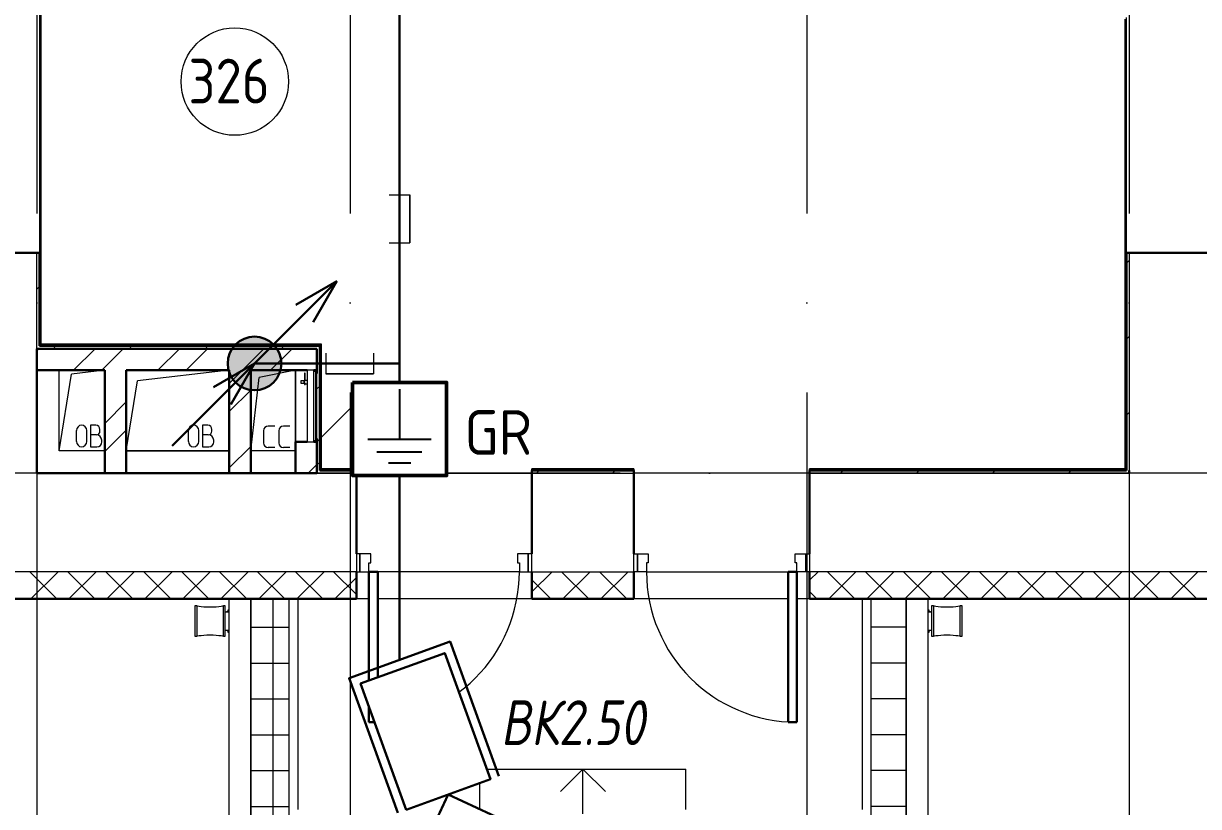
# Model space of a CAD drawing. Header units: millimetres. Extents: x -495897 to 1376592, y -28539 to 470976.
# Drawn here: x 274066 to 280626, y 372674 to 377046 of the extents above; entities that cross this region are included whole.
import ezdxf
from ezdxf import colors
from ezdxf.entities.mleader import LeaderData, LeaderLine
from ezdxf.enums import TextEntityAlignment as Align
from ezdxf.math import Vec2, Vec3

# ---------------------------------------------------------------- set-up
doc = ezdxf.new("R2010")
doc.units = ezdxf.units.MM
doc.set_wipeout_variables(frame=1)
doc.linetypes.add('ADSK_Линия сетки', pattern=[25, 20, -2.5, 0, -2.5])
for name, color, linetype, lineweight in [('Provodka', 151, 'Continuous', 30), ('RC-Видеонаблюдение', 5, 'Continuous', 30), ('RC-Выноски', 7, 'Continuous', 0), ('RC-Линии_связи-Адресные', 5, 'Continuous', 30), ('Двери', 252, 'Continuous', 9), ('Крыша', 7, 'Continuous', 9), ('Крыша штриховка', 7, 'Continuous', 9), ('Лестницы', 252, 'Continuous', 9), ('Линии', 7, 'Continuous', 9), ('Марки помещений', 252, 'Continuous', 20), ('НО ВН - ВК', 164, 'Continuous', 50), ('Обобщенные модели', 252, 'Continuous', 18), ('Оборудование', 8, 'Continuous', 18), ('Ограждение', 252, 'Continuous', 9), ('Оси', 252, 'Continuous', 9), ('Перекрытие', 252, 'Continuous', 18), ('Стены внутренние', 7, 'Continuous', 18), ('Стены наружные', 7, 'Continuous', 18), ('Стены штриховка', 7, 'Continuous', 9), ('Стрелки вверх', 7, 'Continuous', 18)]:
    doc.layers.add(name, color=color, linetype=linetype, lineweight=lineweight)
doc.layers.add('RC-Позиционные_обозначения', color=7, linetype='Continuous')
doc.styles.add('GOST Common_2', font='', dxfattribs={"width": 0.9, "height": 250})
doc.styles.add('ISOCPEUR', font='isocpeur.ttf', dxfattribs={"width": 0.9, "height": 350})
doc.styles.add('Mipgost_5', font='', dxfattribs={"height": 250})
doc.styles.add('RubezhCAD', font='', dxfattribs={"oblique": 10})
doc.styles.get("Standard").update_dxf_attribs({"font": ''})
doc.styles.get('GOST Common_2').set_extended_font_data('GOST type B')
doc.styles.get('Mipgost_5').set_extended_font_data('Mipgost')
doc.styles.get('RubezhCAD').set_extended_font_data('GOST type A')
doc.styles.get('Standard').set_extended_font_data('GOST type B')

# ---------------------------------------------------------------- blocks, each defined once
blk = doc.blocks.new('RC-UGO-CAM-03')
blk.add_attdef('PSTN', text='', height=2.5).set_placement((4.626, 3.284), align=Align.BOTTOM_LEFT)
blk.add_wipeout([(3.743, 0), (6.243, 2.499), (6.243, -2.499)])
blk.add_line((6.243, 2.499), (6.243, -2.499))
blk.add_wipeout([(-3.743, -2.499), (-3.741, 2.497), (3.743, 2.499), (3.743, -2.499)])
for q in [(6.243, 2.499), (6.243, -2.499)]:
    blk.add_line((3.743, 0), q)
blk.add_lwpolyline([(3.743, 2.999), (-4.243, 2.999), (-4.243, -2.999), (3.743, -2.999)])
blk.add_lwpolyline([(3.743, -2.499), (3.743, 2.499), (-3.743, 2.499), (-3.743, -2.499), (3.743, -2.499)], close=True)
blk = doc.blocks.new('*U991')
at = {"layer": 'Provodka'}
h = blk.add_hatch(color=256, dxfattribs=at)
h.paths.add_polyline_path([(150, 0, 0.198912), (106.1, 106.1), (0, 0), (-75, -129.9, 0.57735)])
h.paths.add_polyline_path([(0, 0), (-106.1, -106.1, 0.065543), (-75, -129.9)])
h.paths.add_polyline_path([(0, 0), (-129.9, -75, 0.065543), (-106.1, -106.1)])
h.paths.add_polyline_path([(106.1, 106.1, 0.668179), (-150, 0, 0.131652), (-129.9, -75), (0, 0)])
at = {"layer": 'Provodka', "color": 1}
for p, q in [((0, 0), (459.6, 459.6)), ((459.6, 459.6), (230.4, 327.3)), ((459.6, 459.6), (327.3, 230.4)), ((-459.6, -459.6), (0, 0)), ((0, 0), (-229.3, -132.4)), ((0, 0), (-132.4, -229.3))]:
    blk.add_line(p, q, dxfattribs=at)
at = {"layer": 'Provodka'}
blk.add_circle((0, 0), 150, dxfattribs=at)
blk = doc.blocks.new('3 этаж')
at = {"color": 251, "lineweight": 18, "true_color": 0x636466}
for p, q in [((276340.8, 14711.6), (276137.5, 14669.8)), ((276340.8, 14711.6), (276340.8, 14311.6)), ((276090.8, 14261.6), (276137.5, 14669.8)), ((276162.3, 14373.6), (276162.3, 14305.8)), ((276225, 14399.7), (276188.4, 14399.7)), ((276247.3, 14373.6), (276247.3, 14305.8)), ((276310, 14399.7), (276273.4, 14399.7)), ((276340.8, 14261.6), (276090.8, 14261.6)), ((276225, 14279.7), (276188.4, 14279.7)), ((276310, 14279.7), (276273.4, 14279.7))]:
    blk.add_line(p, q, dxfattribs=at)
for centre, start, end in [((276188.4, 14373.6), 90, 180), ((276273.4, 14373.6), 90, 180), ((276188.4, 14305.8), 180, 270), ((276273.4, 14305.8), 180, 270)]:
    blk.add_arc(centre, 26.1, start, end, dxfattribs=at)
at = {"layer": 'Двери', "color": 251, "true_color": 0x636466}
for p, q in [((276700.8, 13686.6), (276680.8, 13686.6)), ((276680.8, 13686.6), (276680.8, 13586.6)), ((276700.8, 13686.6), (276700.8, 13586.6)), ((276760.8, 13686.6), (276700.8, 13686.6)), ((276700.8, 13586.6), (276700.8, 13686.6)), ((276760.8, 13636.6), (276760.8, 13686.6)), ((277640.8, 13686.6), (277580.8, 13686.6)), ((277580.8, 13686.6), (277580.8, 13636.6)), ((277640.8, 13586.6), (277640.8, 13686.6)), ((277640.8, 13686.6), (277640.8, 13586.6)), ((277660.8, 13686.6), (277640.8, 13686.6)), ((277660.8, 13586.6), (277660.8, 13686.6)), ((278230.8, 13686.6), (278250.8, 13686.6)), ((278230.8, 13586.6), (278230.8, 13686.6)), ((278250.8, 13586.6), (278250.8, 13686.6)), ((278250.8, 13686.6), (278310.8, 13686.6)), ((278250.8, 13686.6), (278250.8, 13586.6)), ((278310.8, 13686.6), (278310.8, 13636.6)), ((279130.8, 13686.6), (279190.8, 13686.6)), ((279130.8, 13636.6), (279130.8, 13686.6)), ((279190.8, 13686.6), (279190.8, 13586.6)), ((279190.8, 13586.6), (279190.8, 13686.6)), ((279190.8, 13686.6), (279210.8, 13686.6)), ((279210.8, 13686.6), (279210.8, 13586.6)), ((276680.8, 13586.6), (276700.8, 13586.6)), ((276700.8, 13586.6), (276750.8, 13586.6)), ((276750.8, 13586.6), (276750.8, 13636.6)), ((276750.8, 13636.6), (276760.8, 13636.6)), ((277580.8, 13636.6), (277590.8, 13636.6)), ((277590.8, 13636.6), (277590.8, 13586.6)), ((277590.8, 13586.6), (277640.8, 13586.6)), ((277640.8, 13586.6), (277660.8, 13586.6)), ((278250.8, 13586.6), (278230.8, 13586.6)), ((278300.8, 13586.6), (278250.8, 13586.6)), ((278300.8, 13636.6), (278300.8, 13586.6)), ((278310.8, 13636.6), (278300.8, 13636.6)), ((279140.8, 13636.6), (279130.8, 13636.6)), ((279140.8, 13586.6), (279140.8, 13636.6)), ((279190.8, 13586.6), (279140.8, 13586.6)), ((279210.8, 13586.6), (279190.8, 13586.6))]:
    blk.add_line(p, q, dxfattribs=at)
at = {"layer": 'Двери', "color": 251, "lineweight": 30, "true_color": 0x636466}
for p, q in [((276800.8, 13586.6), (276750.8, 13586.6)), ((276750.8, 13586.6), (276750.8, 12746.6)), ((276800.8, 12746.6), (276800.8, 13586.6)), ((279090.8, 12746.6), (279090.8, 13586.6)), ((279090.8, 13586.6), (279140.8, 13586.6)), ((279140.8, 13586.6), (279140.8, 12746.6)), ((276750.8, 12746.6), (276800.8, 12746.6)), ((279140.8, 12746.6), (279090.8, 12746.6))]:
    blk.add_line(p, q, dxfattribs=at)
at = {"layer": 'Двери', "color": 251, "true_color": 0x636466}
for centre, start, end in [((276750.8, 13586.6), 270, 0), ((279140.8, 13586.6), 180, 270)]:
    blk.add_arc(centre, 840, start, end, dxfattribs=at)
at = {"layer": 'Крыша', "color": 251, "true_color": 0x636466}
for p, q in [((275968.8, 13434.6), (275968.8, 6351.2)), ((275970.8, 6351.2), (275970.8, 13434.6)), ((276091.8, 6351.2), (276091.8, 13434.6)), ((276093.8, 6351.2), (276093.8, 13434.6)), ((279747.8, 13434.6), (279747.8, 2738.6)), ((279749.8, 13434.6), (279749.8, 2740.6)), ((279870.8, 13434.6), (279870.8, 2861.6)), ((279872.8, 2863.6), (279872.8, 13434.6))]:
    blk.add_line(p, q, dxfattribs=at)
at = {"layer": 'Крыша штриховка', "color": 251, "linetype": 'Continuous', "true_color": 0x636466}
for p, q in [((276213.9, 13434.6), (276213.9, 6306.2)), ((276093.8, 13276.3), (276305.8, 13276.3)), ((279747.8, 13276.3), (279555.8, 13276.3)), ((276093.8, 13076.3), (276305.8, 13076.3)), ((279747.8, 13076.3), (279555.8, 13076.3)), ((276093.8, 12876.3), (276305.8, 12876.3)), ((279747.8, 12876.3), (279555.8, 12876.3)), ((276093.8, 12676.3), (276305.8, 12676.3)), ((279747.8, 12676.3), (279555.8, 12676.3)), ((276093.8, 12476.3), (276305.8, 12476.3)), ((279747.8, 12476.3), (279555.8, 12476.3)), ((276093.8, 12276.3), (276305.8, 12276.3)), ((279747.8, 12276.3), (279555.8, 12276.3))]:
    blk.add_line(p, q, dxfattribs=at)
at = {"layer": 'Лестницы', "color": 251, "true_color": 0x636466}
for p, q in [((277370.8, 12484.6), (278520.8, 12484.6)), ((277370.8, 12259.6), (277370.8, 12484.6)), ((278520.8, 12259.6), (278520.8, 12484.6))]:
    blk.add_line(p, q, dxfattribs=at)
at = {"layer": 'Линии', "color": 251, "lineweight": 18, "ltscale": 200, "true_color": 0x636466}
for p, q in [((275020.8, 14261.6), (275020.8, 14711.6)), ((275275.8, 14711.6), (275090.3, 14689.8)), ((275970.8, 14711.6), (275459.1, 14651.6)), ((275020.8, 14261.6), (275090.3, 14689.8)), ((275395.8, 14261.6), (275459.1, 14651.6)), ((275118.2, 14312.8), (275118.2, 14375.4)), ((275175.6, 14312.8), (275175.6, 14375.4)), ((275225.8, 14404.1), (275195.8, 14404.1)), ((275195.8, 14404.1), (275195.8, 14284.1)), ((275249.1, 14370.7), (275249.1, 14380.7)), ((275743.3, 14312.8), (275743.3, 14375.4)), ((275800.6, 14312.8), (275800.6, 14375.4)), ((275850.8, 14404.1), (275820.8, 14404.1)), ((275820.8, 14404.1), (275820.8, 14284.1)), ((275874.1, 14370.7), (275874.1, 14380.7)), ((275229.1, 14350.7), (275195.8, 14350.7)), ((275259.1, 14310.7), (275259.1, 14320.7)), ((275854.1, 14350.7), (275820.8, 14350.7)), ((275884.1, 14310.7), (275884.1, 14320.7)), ((275275.8, 14261.6), (275020.8, 14261.6)), ((275195.8, 14284.1), (275232.4, 14284.1)), ((275970.8, 14261.6), (275395.8, 14261.6)), ((275820.8, 14284.1), (275857.5, 14284.1))]:
    blk.add_line(p, q, dxfattribs=at)
at = {"layer": 'Линии', "color": 251, "lineweight": 18, "true_color": 0x636466}
for centre, radius, start, end in [((275146.9, 14375.4), 28.7, 0, 180), ((275225.8, 14380.7), 23.3, 0, 90), ((275229.1, 14370.7), 20, 270, 0), ((275771.9, 14375.4), 28.7, 0, 180), ((275850.8, 14380.7), 23.3, 0, 90), ((275854.1, 14370.7), 20, 270, 0), ((275146.9, 14312.8), 28.7, 180, 0), ((275229.1, 14320.7), 30, 0, 90), ((275232.4, 14310.7), 26.7, 270, 0), ((275771.9, 14312.8), 28.7, 180, 0), ((275854.1, 14320.7), 30, 0, 90), ((275857.5, 14310.7), 26.7, 270, 0)]:
    blk.add_arc(centre, radius, start, end, dxfattribs=at)
at = {"layer": 'Марки помещений', "color": 251, "true_color": 0x636466}
blk.add_circle((276002, 16322.9), 300, dxfattribs=at)
at = {"layer": 'Обобщенные модели', "color": 251, "true_color": 0x636466}
for p, q in [((275789.4, 13395.6), (275778.8, 13395.6)), ((275778.8, 13395.6), (275778.8, 13225.6)), ((275789.4, 13395.6), (275789.4, 13225.6)), ((275793.9, 13393.5), (275789.4, 13395.6)), ((275802.4, 13391.6), (275793.9, 13393.5)), ((275814.4, 13390), (275802.4, 13391.6)), ((275829.2, 13388.8), (275814.4, 13390)), ((275846, 13388), (275829.2, 13388.8)), ((275863.8, 13387.8), (275846, 13388)), ((275881.6, 13388), (275863.8, 13387.8)), ((275898.3, 13388.8), (275881.6, 13388)), ((275913.2, 13390), (275898.3, 13388.8)), ((275925.1, 13391.6), (275913.2, 13390)), ((275933.6, 13393.5), (275925.1, 13391.6)), ((275938.1, 13395.6), (275933.6, 13393.5)), ((275938.1, 13225.6), (275938.1, 13395.6)), ((275948.8, 13395.6), (275938.1, 13395.6)), ((275948.8, 13225.6), (275948.8, 13395.6)), ((279903.4, 13395.6), (279892.8, 13395.6)), ((279892.8, 13395.6), (279892.8, 13225.6)), ((279903.4, 13395.6), (279903.4, 13225.6)), ((279907.9, 13393.5), (279903.4, 13395.6)), ((279916.4, 13391.6), (279907.9, 13393.5)), ((279928.4, 13390), (279916.4, 13391.6)), ((279943.2, 13388.8), (279928.4, 13390)), ((279960, 13388), (279943.2, 13388.8)), ((279977.8, 13387.8), (279960, 13388)), ((279995.6, 13388), (279977.8, 13387.8)), ((280012.3, 13388.8), (279995.6, 13388)), ((280027.2, 13390), (280012.3, 13388.8)), ((280039.1, 13391.6), (280027.2, 13390)), ((280047.6, 13393.5), (280039.1, 13391.6)), ((280052.1, 13395.6), (280047.6, 13393.5)), ((280052.1, 13225.6), (280052.1, 13395.6)), ((280062.8, 13395.6), (280052.1, 13395.6)), ((280062.8, 13225.6), (280062.8, 13395.6)), ((275948.8, 13360.6), (275950.2, 13360.6)), ((275968.8, 13360.6), (275948.8, 13360.6)), ((275968.8, 13360.6), (275950.2, 13360.6)), ((275964.8, 13372.6), (275962.8, 13372.6)), ((275962.8, 13372.6), (275962.8, 13362.6)), ((275962.8, 13360.6), (275962.8, 13362.6)), ((275964.8, 13362.6), (275964.8, 13372.6)), ((275964.8, 13362.6), (275964.8, 13360.6)), ((279891.4, 13360.6), (279872.8, 13360.6)), ((279892.8, 13360.6), (279872.8, 13360.6)), ((279878.8, 13372.6), (279876.8, 13372.6)), ((279876.8, 13372.6), (279876.8, 13362.6)), ((279876.8, 13360.6), (279876.8, 13362.6)), ((279878.8, 13362.6), (279878.8, 13372.6)), ((279878.8, 13362.6), (279878.8, 13360.6)), ((279891.4, 13360.6), (279892.8, 13360.6)), ((275950.2, 13260.6), (275948.8, 13260.6)), ((275948.8, 13260.6), (275968.8, 13260.6)), ((275950.2, 13260.6), (275968.8, 13260.6)), ((275962.8, 13258.6), (275962.8, 13260.6)), ((275962.8, 13258.6), (275962.8, 13248.6)), ((275964.8, 13260.6), (275964.8, 13258.6)), ((275964.8, 13248.6), (275964.8, 13258.6)), ((279872.8, 13260.6), (279891.4, 13260.6)), ((279872.8, 13260.6), (279892.8, 13260.6)), ((279876.8, 13258.6), (279876.8, 13260.6)), ((279876.8, 13258.6), (279876.8, 13248.6)), ((279878.8, 13260.6), (279878.8, 13258.6)), ((279878.8, 13248.6), (279878.8, 13258.6)), ((279892.8, 13260.6), (279891.4, 13260.6)), ((275778.8, 13225.6), (275789.4, 13225.6)), ((275789.4, 13225.6), (275793.9, 13227.6)), ((275793.9, 13227.6), (275802.4, 13229.5)), ((275802.4, 13229.5), (275814.4, 13231.1)), ((275814.4, 13231.1), (275829.2, 13232.3)), ((275829.2, 13232.3), (275846, 13233.1)), ((275846, 13233.1), (275863.8, 13233.4)), ((275863.8, 13233.4), (275881.6, 13233.1)), ((275881.6, 13233.1), (275898.3, 13232.3)), ((275898.3, 13232.3), (275913.2, 13231.1)), ((275913.2, 13231.1), (275925.1, 13229.5)), ((275925.1, 13229.5), (275933.6, 13227.6)), ((275933.6, 13227.6), (275938.1, 13225.6)), ((275938.1, 13225.6), (275948.8, 13225.6)), ((275962.8, 13248.6), (275964.8, 13248.6)), ((279876.8, 13248.6), (279878.8, 13248.6)), ((279892.8, 13225.6), (279903.4, 13225.6)), ((279903.4, 13225.6), (279907.9, 13227.6)), ((279907.9, 13227.6), (279916.4, 13229.5)), ((279916.4, 13229.5), (279928.4, 13231.1)), ((279928.4, 13231.1), (279943.2, 13232.3)), ((279943.2, 13232.3), (279960, 13233.1)), ((279960, 13233.1), (279977.8, 13233.4)), ((279977.8, 13233.4), (279995.6, 13233.1)), ((279995.6, 13233.1), (280012.3, 13232.3)), ((280012.3, 13232.3), (280027.2, 13231.1)), ((280027.2, 13231.1), (280039.1, 13229.5)), ((280039.1, 13229.5), (280047.6, 13227.6)), ((280047.6, 13227.6), (280052.1, 13225.6)), ((280052.1, 13225.6), (280062.8, 13225.6))]:
    blk.add_line(p, q, dxfattribs=at)
at = {"layer": 'Обобщенные модели', "color": 251, "true_color": 0x636466, "extrusion": (0, 0, -1)}
for p, q in [((275951.9, 13360.6), (275949.7, 13360.6)), ((275953.9, 13360.6), (275951.9, 13360.6)), ((275955.8, 13360.6), (275953.9, 13360.6)), ((275957.4, 13360.6), (275955.8, 13360.6)), ((275958.9, 13360.6), (275957.4, 13360.6)), ((275960.2, 13360.6), (275958.9, 13360.6)), ((275961.3, 13360.6), (275960.2, 13360.6)), ((275962.2, 13360.6), (275961.3, 13360.6)), ((275962.9, 13360.6), (275962.2, 13360.6)), ((275963.4, 13360.6), (275962.9, 13360.6)), ((275963.7, 13360.6), (275963.4, 13360.6)), ((279878, 13360.6), (279877.8, 13360.6)), ((279878.4, 13360.6), (279878, 13360.6)), ((279878.9, 13360.6), (279878.4, 13360.6)), ((279879.7, 13360.6), (279878.9, 13360.6)), ((279880.7, 13360.6), (279879.7, 13360.6)), ((279881.9, 13360.6), (279880.7, 13360.6)), ((279883.2, 13360.6), (279881.9, 13360.6)), ((279884.8, 13360.6), (279883.2, 13360.6)), ((279886.5, 13360.6), (279884.8, 13360.6)), ((279888.5, 13360.6), (279886.5, 13360.6)), ((279890.6, 13360.6), (279888.5, 13360.6)), ((279892.8, 13360.6), (279890.6, 13360.6)), ((275948.8, 13260.6), (275951, 13260.6)), ((275951, 13260.6), (275953.1, 13260.6)), ((275953.1, 13260.6), (275955, 13260.6)), ((275955, 13260.6), (275956.8, 13260.6)), ((275956.8, 13260.6), (275958.3, 13260.6)), ((275958.3, 13260.6), (275959.7, 13260.6)), ((275959.7, 13260.6), (275960.9, 13260.6)), ((275960.9, 13260.6), (275961.8, 13260.6)), ((275961.8, 13260.6), (275962.6, 13260.6)), ((275962.6, 13260.6), (275963.2, 13260.6)), ((275963.2, 13260.6), (275963.6, 13260.6)), ((275963.6, 13260.6), (275963.8, 13260.6)), ((279877.9, 13260.6), (279878.2, 13260.6)), ((279878.2, 13260.6), (279878.7, 13260.6)), ((279878.7, 13260.6), (279879.4, 13260.6)), ((279879.4, 13260.6), (279880.3, 13260.6)), ((279880.3, 13260.6), (279881.4, 13260.6)), ((279881.4, 13260.6), (279882.6, 13260.6)), ((279882.6, 13260.6), (279884.1, 13260.6)), ((279884.1, 13260.6), (279885.8, 13260.6)), ((279885.8, 13260.6), (279887.6, 13260.6)), ((279887.6, 13260.6), (279889.7, 13260.6)), ((279889.7, 13260.6), (279891.9, 13260.6))]:
    blk.add_line(p, q, dxfattribs=at)
at = {"layer": 'Обобщенные модели', "color": 251, "true_color": 0x636466}
for centre, start, end in [((275963.8, 13310.6), 84.42735, 105), ((279877.8, 13310.6), 75, 95.57265), ((275963.8, 13310.6), 255, 275.57265), ((279877.8, 13310.6), 264.42735, 285)]:
    blk.add_arc(centre, 52, start, end, dxfattribs=at)
at = {"layer": 'Оборудование', "color": 251, "true_color": 0x636466}
for p, q in [((276390.4, 14695.7), (276390.4, 14649.9)), ((276395.4, 14695.7), (276390.4, 14695.7)), ((276395.4, 14649.9), (276395.4, 14695.7)), ((276442.2, 14711.6), (276405.8, 14711.6)), ((276405.8, 14711.6), (276405.8, 14311.6)), ((276443.1, 14312.5), (276443.1, 14710.6)), ((276452.8, 14704.6), (276443.1, 14704.6)), ((276453.8, 14319.5), (276453.8, 14703.6)), ((276387.9, 14651.2), (276370.4, 14651.2)), ((276370.4, 14651.2), (276370.4, 14638.9)), ((276370.4, 14638.9), (276387.9, 14638.9)), ((276389.9, 14653.1), (276387.9, 14651.2)), ((276387.9, 14651.2), (276387.9, 14638.9)), ((276387.9, 14638.9), (276389.9, 14637)), ((276405.8, 14654.7), (276389.9, 14654.7)), ((276389.9, 14654.7), (276389.9, 14635.4)), ((276389.9, 14635.4), (276405.8, 14635.4)), ((276390.4, 14640.2), (276390.4, 14632)), ((276390.4, 14632), (276395.4, 14632)), ((276395.4, 14632), (276395.4, 14640.2)), ((276460.8, 14692.6), (276455.3, 14692.6)), ((276460.8, 14330.6), (276460.8, 14692.6)), ((276460.8, 14311.6), (276743.6, 14594.4)), ((276405.8, 14311.6), (276442.2, 14311.6)), ((276443.1, 14318.6), (276452.8, 14318.6)), ((276455.3, 14330.6), (276460.8, 14330.6))]:
    blk.add_line(p, q, dxfattribs=at)
for points, knots in [([(276443.1, 14710.6), (276443.1, 14710.7), (276443.1, 14710.8), (276443, 14711), (276442.9, 14711.1), (276442.8, 14711.3), (276442.6, 14711.4), (276442.4, 14711.5), (276442.2, 14711.6), (276442.2, 14711.6)], [0, 0, 0, 0, 0.166667, 0.25, 0.333333, 0.5, 0.666667, 0.833333, 1, 1, 1, 1]), ([(276453.8, 14703.6), (276453.8, 14703.7), (276453.8, 14703.8), (276453.7, 14704), (276453.7, 14704.1), (276453.6, 14704.2), (276453.5, 14704.3), (276453.3, 14704.4), (276453.1, 14704.5), (276452.9, 14704.6), (276452.8, 14704.6)], [0, 0, 0, 0, 0.166667, 0.25, 0.333333, 0.416667, 0.541667, 0.666667, 0.833333, 1, 1, 1, 1]), ([(276455.3, 14692.6), (276455.2, 14692.6), (276455, 14692.6), (276454.7, 14692.7), (276454.5, 14692.8), (276454.4, 14692.9), (276454.2, 14693), (276454.1, 14693.2), (276454, 14693.3), (276453.9, 14693.5), (276453.8, 14693.8), (276453.8, 14694), (276453.8, 14694.1)], [0, 0, 0, 0, 0.166667, 0.25, 0.333333, 0.416667, 0.5, 0.583333, 0.666667, 0.75, 0.833333, 1, 1, 1, 1]), ([(276442.2, 14311.6), (276442.2, 14311.6), (276442.4, 14311.6), (276442.6, 14311.7), (276442.8, 14311.8), (276442.9, 14312), (276443, 14312.1), (276443.1, 14312.3), (276443.1, 14312.4), (276443.1, 14312.5)], [-1, -1, -1, -1, -0.833333, -0.666667, -0.5, -0.333333, -0.25, -0.166667, 0, 0, 0, 0]), ([(276452.8, 14318.6), (276452.9, 14318.6), (276453.1, 14318.6), (276453.3, 14318.7), (276453.5, 14318.8), (276453.6, 14318.9), (276453.7, 14319), (276453.7, 14319.1), (276453.8, 14319.3), (276453.8, 14319.4), (276453.8, 14319.5)], [-1, -1, -1, -1, -0.833333, -0.666667, -0.541667, -0.416667, -0.333333, -0.25, -0.166667, 0, 0, 0, 0]), ([(276453.8, 14329), (276453.8, 14329.2), (276453.8, 14329.4), (276453.9, 14329.6), (276454, 14329.8), (276454.1, 14330), (276454.2, 14330.1), (276454.4, 14330.2), (276454.5, 14330.4), (276454.7, 14330.4), (276455, 14330.5), (276455.2, 14330.6), (276455.3, 14330.6)], [-1, -1, -1, -1, -0.833333, -0.75, -0.666667, -0.583333, -0.5, -0.416667, -0.333333, -0.25, -0.166667, 0, 0, 0, 0])]:
    blk.add_open_spline(points, degree=3, knots=knots, dxfattribs=at)
at = {"layer": 'Ограждение', "color": 251, "true_color": 0x636466}
for p, q in [((274920.8, 14856.6), (274920.8, 17391.6)), ((280970.8, 16671.6), (280970.8, 14161.6)), ((274920.8, 14856.6), (274910.8, 14846.6)), ((276485.8, 14856.6), (274920.8, 14856.6)), ((276485.8, 14856.6), (276475.8, 14846.6)), ((276485.8, 14161.6), (276485.8, 14856.6)), ((276475.8, 14151.6), (276485.8, 14161.6)), ((276680.8, 14161.6), (276485.8, 14161.6)), ((276680.8, 14161.6), (276680.8, 14151.6)), ((277660.8, 14151.6), (277660.8, 14161.6)), ((278230.8, 14161.6), (277660.8, 14161.6)), ((278230.8, 14161.6), (278230.8, 14151.6)), ((279210.8, 14151.6), (279210.8, 14161.6)), ((280970.8, 14161.6), (279210.8, 14161.6)), ((280970.8, 14161.6), (280980.8, 14151.6)), ((276305.8, 12209.6), (276305.8, 13434.6)), ((276355.8, 12259.6), (276355.8, 13434.6)), ((279505.8, 12259.6), (279505.8, 13434.6)), ((279555.8, 12209.6), (279555.8, 13434.6))]:
    blk.add_line(p, q, dxfattribs=at)
at = {"layer": 'Оси', "color": 251, "linetype": 'ADSK_Линия сетки', "ltscale": 200, "true_color": 0x636466}
for p, q in [((274895.8, 34587.2), (274895.8, -31389.6)), ((276645.8, 34587.2), (276645.8, -31389.6)), ((279195.8, 34587.2), (279195.8, -31389.6)), ((280995.8, 34587.2), (280995.8, -31389.6)), ((283153.2, 14136.6), (237073.5, 14136.6))]:
    blk.add_line(p, q, dxfattribs=at)
at = {"layer": 'Перекрытие', "color": 251, "true_color": 0x636466}
for p, q in [((275020.8, 14261.6), (275020.8, 14711.6)), ((275275.8, 14261.6), (275020.8, 14261.6)), ((275395.8, 14261.6), (275970.8, 14261.6)), ((276340.8, 14261.6), (276090.8, 14261.6))]:
    blk.add_line(p, q, dxfattribs=at)
at = {"layer": 'Стены внутренние', "color": 251, "lineweight": 30, "true_color": 0x636466}
for p, q in [((274895.8, 15366.6), (274193.8, 15366.6)), ((280995.8, 15366.6), (281697.8, 15366.6)), ((274895.8, 14711.6), (274895.8, 14136.6)), ((275275.8, 14136.6), (274895.8, 14136.6)), ((275970.8, 14136.6), (275395.8, 14136.6)), ((276340.8, 14136.6), (276090.8, 14136.6)), ((276680.8, 13686.6), (276680.8, 14136.6)), ((277660.8, 13686.6), (277660.8, 14136.6)), ((278230.8, 13686.6), (278230.8, 14136.6)), ((279210.8, 13686.6), (279210.8, 14136.6)), ((280995.8, 14151.6), (280995.8, 14136.6)), ((276680.8, 13434.6), (276680.8, 13586.6)), ((277660.8, 13434.6), (277660.8, 13586.6)), ((278230.8, 13434.6), (278230.8, 13586.6)), ((279210.8, 13434.6), (279210.8, 13586.6)), ((274193.8, 13434.6), (276680.8, 13434.6)), ((278230.8, 13434.6), (277660.8, 13434.6)), ((281697.8, 13434.6), (279210.8, 13434.6))]:
    blk.add_line(p, q, dxfattribs=at)
at = {"layer": 'Стены внутренние', "color": 251, "true_color": 0x636466}
for p, q in [((274895.8, 14831.6), (274895.8, 15366.6)), ((280995.8, 15366.6), (280995.8, 14151.6)), ((276680.8, 14136.6), (277660.8, 14136.6)), ((279210.8, 14136.6), (278230.8, 14136.6)), ((276680.8, 13586.6), (274345.8, 13586.6)), ((277590.8, 13586.6), (276800.8, 13586.6)), ((277660.8, 13586.6), (278230.8, 13586.6)), ((278300.8, 13586.6), (279090.8, 13586.6)), ((281545.8, 13586.6), (279210.8, 13586.6)), ((276750.8, 13434.6), (276680.8, 13434.6)), ((277660.8, 13434.6), (276800.8, 13434.6)), ((279090.8, 13434.6), (278230.8, 13434.6)), ((279210.8, 13434.6), (279140.8, 13434.6))]:
    blk.add_line(p, q, dxfattribs=at)
at = {"layer": 'Стены внутренние', "color": 251, "linetype": 'Continuous', "lineweight": 9, "true_color": 0x636466}
for p, q in [((275006.8, 13436.6), (274856.8, 13586.6)), ((274865.6, 13436.6), (275015.6, 13586.6)), ((275218.9, 13436.6), (275068.9, 13586.6)), ((275077.7, 13436.6), (275227.7, 13586.6)), ((275431, 13436.6), (275281, 13586.6)), ((275289.8, 13436.6), (275439.8, 13586.6)), ((275643.2, 13436.6), (275493.2, 13586.6)), ((275502, 13436.6), (275652, 13586.6)), ((275855.3, 13436.6), (275705.3, 13586.6)), ((275714.1, 13436.6), (275864.1, 13586.6)), ((276067.4, 13436.6), (275917.4, 13586.6)), ((275926.2, 13436.6), (276076.2, 13586.6)), ((276279.6, 13436.6), (276129.6, 13586.6)), ((276138.4, 13436.6), (276288.4, 13586.6)), ((276491.7, 13436.6), (276341.7, 13586.6)), ((276350.5, 13436.6), (276500.5, 13586.6)), ((276678.8, 13461.6), (276553.8, 13586.6)), ((277662.8, 13476), (277773.3, 13586.6)), ((277976.6, 13436.6), (277826.6, 13586.6)), ((277835.4, 13436.6), (277985.4, 13586.6)), ((278188.7, 13436.6), (278038.7, 13586.6)), ((278047.6, 13436.6), (278197.6, 13586.6)), ((279212.8, 13541.1), (279258.2, 13586.6)), ((279461.5, 13436.6), (279311.5, 13586.6)), ((279320.3, 13436.6), (279470.3, 13586.6)), ((279673.7, 13436.6), (279523.7, 13586.6)), ((279532.5, 13436.6), (279682.5, 13586.6)), ((279885.8, 13436.6), (279735.8, 13586.6)), ((279744.6, 13436.6), (279894.6, 13586.6)), ((280097.9, 13436.6), (279947.9, 13586.6)), ((279956.7, 13436.6), (280106.7, 13586.6)), ((280310.1, 13436.6), (280160.1, 13586.6)), ((280168.9, 13436.6), (280318.9, 13586.6)), ((280522.2, 13436.6), (280372.2, 13586.6)), ((280381, 13436.6), (280531, 13586.6)), ((280734.3, 13436.6), (280584.3, 13586.6)), ((280593.1, 13436.6), (280743.1, 13586.6)), ((280946.5, 13436.6), (280796.5, 13586.6)), ((280805.3, 13436.6), (280955.3, 13586.6)), ((281158.6, 13436.6), (281008.6, 13586.6)), ((281017.4, 13436.6), (281167.4, 13586.6)), ((281370.7, 13436.6), (281220.7, 13586.6)), ((281229.5, 13436.6), (281379.5, 13586.6)), ((276562.6, 13436.6), (276678.8, 13552.7)), ((277764.5, 13436.6), (277662.8, 13538.3)), ((276678.8, 13449.1), (276680.8, 13449.1)), ((279210.8, 13449.1), (279212.8, 13449.1)), ((279249.4, 13436.6), (279212.8, 13473.2)), ((274950.1, 13436.6), (274948.9, 13434.6)), ((275794.8, 13434.6), (275793.6, 13436.6)), ((276146.7, 13434.6), (276145.6, 13436.6)), ((276357.9, 13436.6), (276356.7, 13434.6)), ((280018.2, 13434.6), (280017.1, 13436.6)), ((281074.1, 13434.6), (281072.9, 13436.6))]:
    blk.add_line(p, q, dxfattribs=at)
at = {"layer": 'Стены наружные', "color": 251, "true_color": 0x636466}
for p, q in [((274910.8, 16696.6), (274910.8, 15366.6)), ((280980.8, 15366.6), (280980.8, 16681.6)), ((276340.8, 14311.6), (276340.8, 14711.6)), ((276460.8, 14136.6), (276680.8, 14136.6)), ((277660.8, 14136.6), (278230.8, 14136.6)), ((279210.8, 14136.6), (280995.8, 14136.6))]:
    blk.add_line(p, q, dxfattribs=at)
at = {"layer": 'Стены наружные', "color": 251, "lineweight": 30, "true_color": 0x636466}
for p, q in [((274910.8, 15366.6), (274895.8, 15366.6)), ((274910.8, 14846.6), (274910.8, 15366.6)), ((280980.8, 14151.6), (280980.8, 15366.6)), ((280995.8, 15366.6), (280980.8, 15366.6)), ((274895.8, 14831.6), (276460.8, 14831.6)), ((274895.8, 14831.6), (274895.8, 14711.6)), ((274910.8, 14846.6), (276475.8, 14846.6)), ((276460.8, 14692.6), (276460.8, 14831.6)), ((276475.8, 14846.6), (276475.8, 14151.6)), ((275275.8, 14711.6), (274895.8, 14711.6)), ((275275.8, 14136.6), (275275.8, 14711.6)), ((275970.8, 14711.6), (275395.8, 14711.6)), ((275395.8, 14711.6), (275395.8, 14136.6)), ((275970.8, 14136.6), (275970.8, 14711.6)), ((276405.8, 14711.6), (276090.8, 14711.6)), ((276090.8, 14711.6), (276090.8, 14136.6)), ((276460.8, 14711.6), (276442.4, 14711.6)), ((276340.8, 14136.6), (276340.8, 14311.6)), ((276340.8, 14311.6), (276405.8, 14311.6)), ((276442.4, 14311.6), (276460.8, 14311.6)), ((276460.8, 14136.6), (276460.8, 14330.6)), ((275275.8, 14136.6), (275395.8, 14136.6)), ((275970.8, 14136.6), (276090.8, 14136.6)), ((276340.8, 14136.6), (276460.8, 14136.6)), ((276680.8, 14151.6), (276475.8, 14151.6)), ((276680.8, 14151.6), (276680.8, 14136.6)), ((278230.8, 14151.6), (277660.8, 14151.6)), ((277660.8, 14151.6), (277660.8, 14136.6)), ((278230.8, 14151.6), (278230.8, 14136.6)), ((280980.8, 14151.6), (279210.8, 14151.6)), ((279210.8, 14151.6), (279210.8, 14136.6))]:
    blk.add_line(p, q, dxfattribs=at)
at = {"layer": 'Стены наружные', "color": 251, "linetype": 'Continuous', "lineweight": 9, "true_color": 0x636466}
for p, q in [((280980.8, 15309.1), (280995.8, 15324.1)), ((274895.8, 15163.8), (274910.8, 15178.8)), ((280980.8, 14884.9), (280995.8, 14899.9)), ((274895.8, 14820), (274907.3, 14831.6)), ((274987.8, 14831.6), (275002.8, 14846.6)), ((275101.7, 14711.6), (275221.7, 14831.6)), ((275258.8, 14711.6), (275378.8, 14831.6)), ((275412, 14831.6), (275427, 14846.6)), ((275573.1, 14711.6), (275693.1, 14831.6)), ((275730.3, 14711.6), (275850.3, 14831.6)), ((275836.3, 14831.6), (275851.3, 14846.6)), ((276044.6, 14711.6), (276164.6, 14831.6)), ((276201.7, 14711.6), (276321.7, 14831.6)), ((276260.6, 14831.6), (276275.6, 14846.6)), ((275970.8, 14637.7), (276044.6, 14711.6)), ((275970.8, 14480.6), (276090.8, 14600.6)), ((276460.8, 14607.5), (276475.8, 14622.5)), ((275275.8, 14414.2), (275395.8, 14534.2)), ((280980.8, 14460.6), (280995.8, 14475.6)), ((275275.8, 14257.1), (275395.8, 14377.1)), ((275970.8, 14166.3), (276090.8, 14286.3)), ((276412.5, 14136.6), (276460.8, 14184.8)), ((276460.8, 14183.2), (276475.8, 14198.2)), ((277686.9, 14136.6), (277701.9, 14151.6)), ((278111.2, 14136.6), (278126.2, 14151.6)), ((279384, 14136.6), (279399, 14151.6)), ((279808.2, 14136.6), (279823.2, 14151.6)), ((280232.5, 14136.6), (280247.5, 14151.6)), ((280656.7, 14136.6), (280671.7, 14151.6))]:
    blk.add_line(p, q, dxfattribs=at)
at = {"layer": 'Стены штриховка', "color": 251, "true_color": 0x636466}
for p, q in [((276678.8, 13586.6), (276678.8, 13436.6)), ((277662.8, 13436.6), (277662.8, 13586.6)), ((278228.8, 13586.6), (278228.8, 13436.6)), ((279212.8, 13436.6), (279212.8, 13586.6)), ((276678.8, 13436.6), (274193.8, 13436.6)), ((278228.8, 13436.6), (277662.8, 13436.6)), ((281697.8, 13436.6), (279212.8, 13436.6))]:
    blk.add_line(p, q, dxfattribs=at)
at = {"layer": 'Стрелки вверх', "color": 251, "true_color": 0x636466}
for p, q in [((277945.8, 12484.6), (277820.8, 12359.6)), ((277945.8, 12234.6), (277945.8, 12484.6)), ((277945.8, 12484.6), (278070.8, 12359.6))]:
    blk.add_line(p, q, dxfattribs=at)
at = {"layer": 'Марки помещений', "color": 251, "true_color": 0x636466, "style": 'GOST Common_2', "width": 0.9}
blk.add_text('326', height=250, dxfattribs=at).set_placement((275743.2, 16200.6))
blk = doc.blocks.new('грозозащита')
blk.add_wipeout([(-262.5, 0), (-262.5, 520), (262.5, 520), (262.5, 0)])
at = {"color": 7}
for p, q in [((0, 482.4), (0, 200.9)), ((0, 200.9), (-176.6, 200.9)), ((176.6, 200.9), (0, 200.9)), ((0, 131.6), (-128, 131.6)), ((123.9, 131.6), (0, 131.6)), ((61.9, 69.7), (-61.9, 69.7))]:
    blk.add_line(p, q, dxfattribs=at)
at = {"layer": 'НО ВН - ВК'}
blk.add_line((-262.5, 0), (-262.5, 520), dxfattribs=at)
at = {"layer": 'НО ВН - ВК', "color": 6}
blk.add_lwpolyline([(-262.5, 520), (262.5, 520), (262.5, 0), (-262.5, 0)], close=True, dxfattribs=at)

msp = doc.modelspace()

# ---------------------------------------------------------------- linework, layer by layer
at = {"layer": 'RC-Линии_связи-Адресные'}
for p, q in [((276165.604, 380420.28), (276165.604, 376035.469)), ((276165.604, 376035.469), (276165.604, 374546.69)), ((275355.696, 375148.008), (276165.604, 375148.008)), ((276165.604, 374546.69), (276165.604, 374546.69))]:
    msp.add_line(p, q, dxfattribs=at)
at = {"layer": 'RC-Линии_связи-Адресные', "color": 0, "lineweight": 5}
for p, q in [((276107.541, 376088.718), (276223.667, 376088.718)), ((276223.667, 375821.619), (276223.667, 376088.718)), ((276223.667, 376088.718), (276223.667, 375821.619)), ((276107.541, 375821.619), (276223.667, 375821.619)), ((275753.63, 375206.071), (275753.63, 375089.945)), ((276020.729, 375206.071), (276020.729, 375089.945)), ((275753.63, 375089.945), (276020.729, 375089.945)), ((276020.729, 375089.945), (275753.63, 375089.945))]:
    msp.add_line(p, q, dxfattribs=at)

# ---------------------------------------------------------------- block references
for name, p in [('3 этаж', (-756.474, 360398.765)), ('*U991', (275355.696, 375148.008))]:
    msp.add_blockref(name, p)

# ---------------------------------------------------------------- texts
at = {"color": 0, "lineweight": 30, "insert": (276716.404, 374762.742), "char_height": 250, "width": 479.75, "attachment_point": 5, "style": 'ISOCPEUR'}
msp.add_mtext('GR', dxfattribs=at)

# ---------------------------------------------------------------- next in the draw order: block references
at = {"layer": 'RC-Видеонаблюдение'}
ref = msp.add_blockref('RC-UGO-CAM-03', (276310.044, 373093.573), dxfattribs=dict(at, xscale=99.99999999999999, yscale=99.99999999999999, zscale=99.99999999999999, rotation=289.9031274229894))
ref.add_attrib('PSTN', 'ВК2.50', (276730.258, 373017.406), dxfattribs={"layer": 'RC-Позиционные_обозначения', "height": 250, "style": 'RubezhCAD', "oblique": 10})

# ---------------------------------------------------------------- next in the draw order: linework, layer by layer
at = {"layer": 'RC-Линии_связи-Адресные'}
for p, q in [((276165.604, 374546.69), (276165.604, 373492.516)), ((276165.604, 373492.516), (276169.621, 373493.97))]:
    msp.add_line(p, q, dxfattribs=at)

# ---------------------------------------------------------------- next in the draw order: leaders
at = {"layer": 'RC-Выноски', "linetype": 'Continuous', "ltscale": 15}
ml = msp.add_multileader_mtext('Standard', dxfattribs=at)
ml.set_content('В ЛВС здания школы', color=256, style='Mipgost_5')
ml.set_leader_properties()
ml.build(insert=Vec2(0, 0))
ml.multileader.update_dxf_attribs({"has_text_frame": 1, "text_left_attachment_type": 6, "text_right_attachment_type": 6, "dogleg_length": 2, "arrow_head_size": 400, "scale": 100})
ctx = ml.context
ctx.base_point, ctx.scale, ctx.char_height, ctx.arrow_head_size, ctx.landing_gap_size, ctx.plane_origin = Vec3(408469.171, 372490.934), 100, 250, 400, 100, Vec3(-116420.439, 333728.374)
ctx.left_attachment, ctx.right_attachment, ctx.text_align_type = 6, 6, 2
notes = []
notes.append((ctx, [(1, (1, 1, 0), (411431.849, 372490.934), (-1, 0), 200, [(0, [(411431.849, 370475.664)], 0, [])])]))
ctx.mtext.insert, ctx.mtext.width, ctx.mtext.alignment, ctx.mtext.flow_direction = Vec3(411131.849, 372790.934), 4609.04485, 3, 5
for ctx, leaders in notes:
    for number, flags, end, landing, length, lines in leaders:
        leader = LeaderData()
        leader.index, (leader.has_last_leader_line, leader.has_dogleg_vector, leader.attachment_direction) = number, flags
        leader.last_leader_point, leader.dogleg_vector, leader.dogleg_length = Vec3(end), Vec3(landing), length
        for number, points, colour, breaks in lines:
            line = LeaderLine()
            line.index, line.vertices, line.color, line.breaks = number, Vec3.list(points), colors.encode_raw_color(colour), breaks
            leader.lines.append(line)
        ctx.leaders.append(leader)

# ---------------------------------------------------------------- next in the draw order: block references
msp.add_blockref('грозозащита', (276165.604, 374521.877))

doc.saveas('drawing.dxf')
